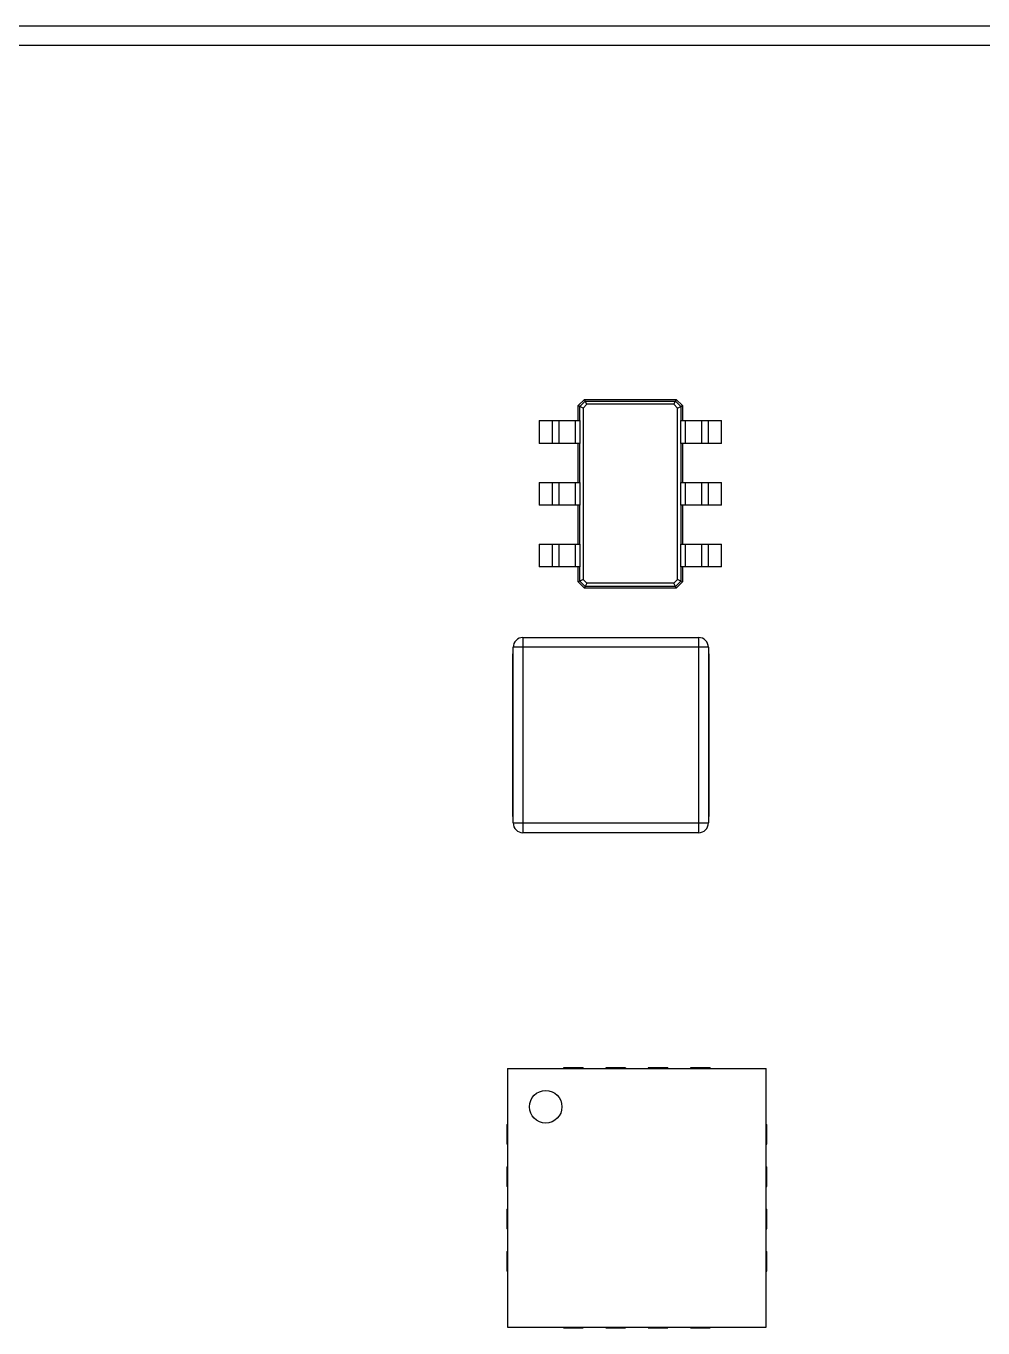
# Model space of a CAD drawing. Header units: millimetres. Extents: x -17 to 297, y -6 to 233.
# Drawn here: x 30.09 to 44.8, y 100.96 to 120.98 of the extents above; entities that cross this region are included whole.
import ezdxf

# ---------------------------------------------------------------- set-up
doc = ezdxf.new("R2010")
doc.units = ezdxf.units.MM
doc.header["$MEASUREMENT"] = 0
doc.layers.add('图层0000', color=7, linetype='Continuous', lineweight=25)

msp = doc.modelspace()

# ---------------------------------------------------------------- linework, layer by layer
at = {"layer": '图层0000', "color": 7, "linetype": 'Continuous', "lineweight": 25}
for p, q in [((88.202, 120.975), (6.902, 120.975)), ((88.402, 120.675), (4.902, 120.675)), ((38.577, 115.14), (38.672, 115.235)), ((38.577, 114.91), (38.577, 115.14)), ((38.602, 115.128), (38.577, 115.14)), ((38.602, 115.128), (38.685, 115.21)), ((38.602, 114.91), (38.602, 115.128)), ((38.651, 115.103), (38.602, 115.128)), ((38.709, 115.161), (38.651, 115.103)), ((38.651, 115.103), (38.651, 112.467)), ((38.672, 115.235), (40.082, 115.235)), ((38.685, 115.21), (38.672, 115.235)), ((38.685, 115.21), (40.07, 115.21)), ((38.709, 115.161), (38.685, 115.21)), ((40.045, 115.161), (38.709, 115.161)), ((40.045, 115.161), (40.07, 115.21)), ((40.103, 115.103), (40.045, 115.161)), ((40.07, 115.21), (40.082, 115.235)), ((40.07, 115.21), (40.152, 115.128)), ((40.082, 115.235), (40.177, 115.14)), ((40.103, 115.103), (40.152, 115.128)), ((40.103, 112.467), (40.103, 115.103)), ((40.152, 115.128), (40.177, 115.14)), ((40.152, 115.128), (40.152, 114.91)), ((40.177, 115.14), (40.177, 114.91)), ((37.977, 114.91), (38.177, 114.91)), ((37.977, 114.91), (37.977, 114.56)), ((38.177, 114.91), (38.277, 114.91)), ((38.177, 114.91), (38.177, 114.56)), ((38.277, 114.91), (38.527, 114.91)), ((38.277, 114.91), (38.277, 114.56)), ((38.277, 114.91), (38.277, 114.56)), ((38.527, 114.91), (38.577, 114.91)), ((38.527, 114.91), (38.527, 114.56)), ((38.577, 114.91), (38.602, 114.91)), ((38.602, 114.91), (38.602, 114.56)), ((40.152, 114.56), (40.152, 114.91)), ((40.152, 114.91), (40.177, 114.91)), ((40.177, 114.91), (40.227, 114.91)), ((40.227, 114.91), (40.477, 114.91)), ((40.227, 114.56), (40.227, 114.91)), ((40.477, 114.91), (40.577, 114.91)), ((40.477, 114.56), (40.477, 114.91)), ((40.577, 114.91), (40.777, 114.91)), ((40.577, 114.56), (40.577, 114.91)), ((40.777, 114.56), (40.777, 114.91)), ((38.177, 114.56), (37.977, 114.56)), ((38.277, 114.56), (38.177, 114.56)), ((38.527, 114.56), (38.277, 114.56)), ((38.577, 114.56), (38.527, 114.56)), ((38.577, 113.96), (38.577, 114.56)), ((38.602, 114.56), (38.577, 114.56)), ((38.602, 113.96), (38.602, 114.56)), ((40.152, 114.56), (40.152, 113.96)), ((40.177, 114.56), (40.152, 114.56)), ((40.177, 114.56), (40.177, 113.96)), ((40.227, 114.56), (40.177, 114.56)), ((40.477, 114.56), (40.227, 114.56)), ((40.577, 114.56), (40.477, 114.56)), ((40.777, 114.56), (40.577, 114.56)), ((37.977, 113.96), (38.177, 113.96)), ((37.977, 113.96), (37.977, 113.61)), ((38.177, 113.96), (38.277, 113.96)), ((38.177, 113.96), (38.177, 113.61)), ((38.277, 113.96), (38.527, 113.96)), ((38.277, 113.96), (38.277, 113.61)), ((38.277, 113.96), (38.277, 113.61)), ((38.527, 113.96), (38.577, 113.96)), ((38.527, 113.96), (38.527, 113.61)), ((38.577, 113.96), (38.602, 113.96)), ((38.602, 113.96), (38.602, 113.61)), ((40.152, 113.61), (40.152, 113.96)), ((40.152, 113.96), (40.177, 113.96)), ((40.177, 113.96), (40.227, 113.96)), ((40.227, 113.96), (40.477, 113.96)), ((40.227, 113.61), (40.227, 113.96)), ((40.477, 113.96), (40.577, 113.96)), ((40.477, 113.61), (40.477, 113.96)), ((40.477, 113.61), (40.477, 113.96)), ((40.577, 113.96), (40.777, 113.96)), ((40.577, 113.61), (40.577, 113.96)), ((40.777, 113.61), (40.777, 113.96)), ((38.177, 113.61), (37.977, 113.61)), ((38.277, 113.61), (38.177, 113.61)), ((38.527, 113.61), (38.277, 113.61)), ((38.577, 113.61), (38.527, 113.61)), ((38.577, 113.01), (38.577, 113.61)), ((38.602, 113.61), (38.577, 113.61)), ((38.602, 113.01), (38.602, 113.61)), ((40.152, 113.61), (40.152, 113.01)), ((40.177, 113.61), (40.152, 113.61)), ((40.177, 113.61), (40.177, 113.01)), ((40.227, 113.61), (40.177, 113.61)), ((40.477, 113.61), (40.227, 113.61)), ((40.577, 113.61), (40.477, 113.61)), ((40.777, 113.61), (40.577, 113.61)), ((37.977, 113.01), (38.177, 113.01)), ((37.977, 113.01), (37.977, 112.66)), ((38.177, 113.01), (38.277, 113.01)), ((38.177, 113.01), (38.177, 112.66)), ((38.277, 113.01), (38.527, 113.01)), ((38.277, 113.01), (38.277, 112.66)), ((38.277, 113.01), (38.277, 112.66)), ((38.527, 113.01), (38.577, 113.01)), ((38.527, 113.01), (38.527, 112.66)), ((38.577, 113.01), (38.602, 113.01)), ((38.602, 113.01), (38.602, 112.66)), ((40.152, 112.66), (40.152, 113.01)), ((40.152, 113.01), (40.177, 113.01)), ((40.177, 113.01), (40.227, 113.01)), ((40.227, 113.01), (40.477, 113.01)), ((40.227, 112.66), (40.227, 113.01)), ((40.477, 113.01), (40.577, 113.01)), ((40.477, 112.66), (40.477, 113.01)), ((40.477, 112.66), (40.477, 113.01)), ((40.577, 113.01), (40.777, 113.01)), ((40.577, 112.66), (40.577, 113.01)), ((40.777, 112.66), (40.777, 113.01)), ((38.177, 112.66), (37.977, 112.66)), ((38.277, 112.66), (38.177, 112.66)), ((38.527, 112.66), (38.277, 112.66)), ((38.577, 112.66), (38.527, 112.66)), ((38.577, 112.43), (38.577, 112.66)), ((38.602, 112.66), (38.577, 112.66)), ((38.602, 112.443), (38.602, 112.66)), ((40.152, 112.66), (40.152, 112.443)), ((40.177, 112.66), (40.152, 112.66)), ((40.177, 112.66), (40.177, 112.43)), ((40.227, 112.66), (40.177, 112.66)), ((40.477, 112.66), (40.227, 112.66)), ((40.577, 112.66), (40.477, 112.66)), ((40.777, 112.66), (40.577, 112.66)), ((38.602, 112.443), (38.577, 112.43)), ((38.672, 112.335), (38.577, 112.43)), ((38.651, 112.467), (38.602, 112.443)), ((38.685, 112.36), (38.602, 112.443)), ((38.709, 112.409), (38.651, 112.467)), ((38.685, 112.36), (38.672, 112.335)), ((40.082, 112.335), (38.672, 112.335)), ((38.709, 112.409), (38.685, 112.36)), ((40.07, 112.36), (38.685, 112.36)), ((40.045, 112.409), (38.709, 112.409)), ((40.045, 112.409), (40.103, 112.467)), ((40.07, 112.36), (40.045, 112.409)), ((40.152, 112.443), (40.07, 112.36)), ((40.082, 112.335), (40.07, 112.36)), ((40.177, 112.43), (40.082, 112.335)), ((40.152, 112.443), (40.103, 112.467)), ((40.177, 112.43), (40.152, 112.443)), ((37.727, 111.575), (40.427, 111.575)), ((37.727, 111.575), (37.727, 111.425)), ((40.427, 111.575), (40.427, 111.425)), ((37.577, 111.325), (37.567, 111.325)), ((37.567, 111.325), (37.567, 108.825)), ((37.577, 108.725), (37.577, 111.425)), ((37.727, 111.425), (37.577, 111.425)), ((40.427, 111.425), (37.727, 111.425)), ((37.727, 111.425), (37.727, 108.725)), ((40.577, 111.425), (40.427, 111.425)), ((40.427, 111.425), (40.427, 108.725)), ((40.577, 111.425), (40.577, 108.725)), ((40.587, 111.325), (40.577, 111.325)), ((40.587, 108.825), (40.587, 111.325)), ((37.577, 108.825), (37.567, 108.825)), ((37.577, 108.725), (37.727, 108.725)), ((37.727, 108.725), (40.427, 108.725)), ((37.727, 108.725), (37.727, 108.575)), ((40.427, 108.725), (40.577, 108.725)), ((40.427, 108.725), (40.427, 108.575)), ((40.587, 108.825), (40.577, 108.825)), ((40.427, 108.575), (37.727, 108.575)), ((37.49, 104.95), (41.465, 104.95)), ((37.49, 104.95), (37.49, 100.975)), ((38.652, 104.963), (38.352, 104.963)), ((38.352, 104.963), (38.352, 104.95)), ((38.652, 104.963), (38.652, 104.95)), ((39.302, 104.963), (39.002, 104.963)), ((39.002, 104.963), (39.002, 104.95)), ((39.302, 104.963), (39.302, 104.95)), ((39.952, 104.963), (39.652, 104.963)), ((39.652, 104.963), (39.652, 104.95)), ((39.952, 104.963), (39.952, 104.95)), ((40.602, 104.963), (40.302, 104.963)), ((40.302, 104.963), (40.302, 104.95)), ((40.602, 104.963), (40.602, 104.95)), ((41.465, 100.975), (41.465, 104.95)), ((37.477, 104.088), (37.49, 104.088)), ((37.477, 104.088), (37.477, 103.788)), ((41.465, 104.088), (41.477, 104.088)), ((41.477, 103.788), (41.477, 104.088)), ((37.49, 103.788), (37.477, 103.788)), ((41.465, 103.788), (41.477, 103.788)), ((37.477, 103.438), (37.49, 103.438)), ((37.477, 103.438), (37.477, 103.138)), ((41.465, 103.438), (41.477, 103.438)), ((41.477, 103.138), (41.477, 103.438)), ((37.49, 103.138), (37.477, 103.138)), ((41.465, 103.138), (41.477, 103.138)), ((37.477, 102.788), (37.49, 102.788)), ((37.477, 102.788), (37.477, 102.488)), ((41.465, 102.788), (41.477, 102.788)), ((41.477, 102.488), (41.477, 102.788)), ((37.49, 102.488), (37.477, 102.488)), ((41.465, 102.488), (41.477, 102.488)), ((37.477, 102.138), (37.49, 102.138)), ((37.477, 102.138), (37.477, 101.838)), ((41.465, 102.138), (41.477, 102.138)), ((41.477, 101.838), (41.477, 102.138)), ((37.49, 101.838), (37.477, 101.838)), ((41.465, 101.838), (41.477, 101.838)), ((37.49, 100.975), (41.465, 100.975)), ((38.352, 100.963), (38.352, 100.975)), ((38.352, 100.963), (38.652, 100.963)), ((38.652, 100.975), (38.652, 100.963)), ((39.002, 100.963), (39.002, 100.975)), ((39.002, 100.963), (39.302, 100.963)), ((39.302, 100.975), (39.302, 100.963)), ((39.652, 100.963), (39.652, 100.975)), ((39.652, 100.963), (39.952, 100.963)), ((39.952, 100.975), (39.952, 100.963)), ((40.302, 100.963), (40.302, 100.975)), ((40.302, 100.963), (40.602, 100.963)), ((40.602, 100.975), (40.602, 100.963))]:
    msp.add_line(p, q, dxfattribs=at)
msp.add_circle((38.077, 104.363), 0.25, dxfattribs=at)
for centre, start, end in [((37.727, 111.425), 90, 180), ((40.427, 111.425), 0, 90), ((37.727, 108.725), 180, 270), ((40.427, 108.725), 270, 0)]:
    msp.add_arc(centre, 0.15, start, end, dxfattribs=at)

doc.saveas('drawing.dxf')
